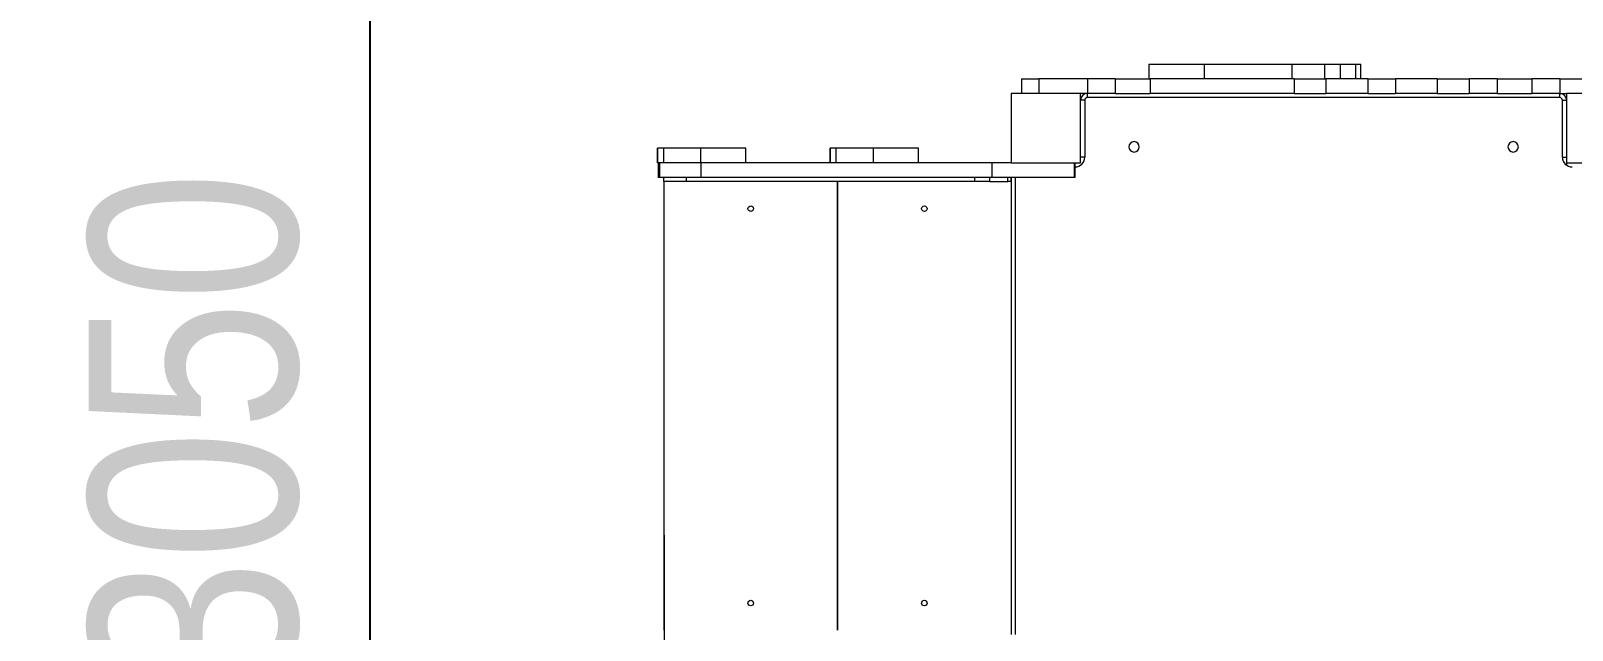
# Model space of a CAD drawing. Header units: millimetres. Extents: x -3940 to 3883, y -4234 to 3002.
# Drawn here: x -2284 to -64, y -221 to 642 of the extents above; entities that cross this region are included whole.
import ezdxf

# ---------------------------------------------------------------- set-up
doc = ezdxf.new("R2010")
doc.units = ezdxf.units.MM
for name, color, linetype in [('DIKOM_ЗОНА', 80, 'Continuous'), ('DIKOM_ОБЪЕКТ', 7, 'Continuous'), ('DIKOM_РАЗМЕР_ЗОНА', 7, 'Continuous'), ('DIKOM_РАЗМЕР_ОБЪЕКТА', 7, 'Continuous')]:
    doc.layers.add(name, color=color, linetype=linetype)
doc.styles.add('style1', font='arial.ttf', dxfattribs={"width": 0.8})
doc.dimstyles.new('1-50', dxfattribs={"dimtxt": 300, "dimasz": 200, "dimexe": 100, "dimexo": 0, "dimgap": 100, "dimtad": 1, "dimtxsty": 'style1', "dimcen": 200, "dimclrd": 7, "dimclre": 7, "dimclrt": 7, "dimadec": 1, "dimazin": 2, "dimtfac": 1, "dimtmove": 0, "dimatfit": 2, "dimfxl": 0, "dimlwd": 25, "dimlwe": 18, "dimarcsym": 0})

# ---------------------------------------------------------------- blocks, each defined once
blk = doc.blocks.new('*D10')
at = {"layer": 'Defpoints', "color": 0, "transparency": 16777216}
for p in [(-1372.2, -83.9), (2427.8, -347.6), (2427.8, -2102.3)]:
    blk.add_point(p, dxfattribs=at)
at = {"layer": 'DIKOM_РАЗМЕР_ОБЪЕКТА', "color": 7, "lineweight": 18, "transparency": 16777216}
for p, q in [((-1372.2, -83.9), (-1372.2, -2202.3)), ((2427.8, -347.6), (2427.8, -2202.3))]:
    blk.add_line(p, q, dxfattribs=at)
at = {"layer": 'DIKOM_РАЗМЕР_ОБЪЕКТА', "color": 7, "lineweight": 25, "transparency": 16777216}
blk.add_line((-1172.2, -2102.3), (2227.8, -2102.3), dxfattribs=at)
at = {"layer": 'DIKOM_РАЗМЕР_ОБЪЕКТА', "color": 7, "transparency": 16777216}
for points in [[(-1172.2, -2069), (-1172.2, -2135.7), (-1372.2, -2102.3)], [(2227.8, -2069), (2227.8, -2135.7), (2427.8, -2102.3)]]:
    blk.add_solid(points, dxfattribs=at)
at = {"layer": 'DIKOM_РАЗМЕР_ОБЪЕКТА', "color": 7, "transparency": 16777216, "insert": (635, -1849.1), "char_height": 300, "attachment_point": 5, "style": 'style1'}
blk.add_mtext('3800', dxfattribs=at)
blk = doc.blocks.new('*D11')
at = {"layer": 'Defpoints', "color": 0, "transparency": 16777216}
for p in [(-3490, 3002.4), (1982.8, 3002.4), (-451.8, -3547.6)]:
    blk.add_point(p, dxfattribs=at)
at = {"layer": 'DIKOM_РАЗМЕР_ЗОНА', "color": 7, "lineweight": 18, "transparency": 16777216}
for p, q in [((1982.8, 3002.4), (-3590, 3002.4)), ((-451.8, -3547.6), (-3590, -3547.6))]:
    blk.add_line(p, q, dxfattribs=at)
at = {"layer": 'DIKOM_РАЗМЕР_ЗОНА', "color": 7, "lineweight": 25, "transparency": 16777216}
blk.add_line((-3490, -3347.6), (-3490, 2802.4), dxfattribs=at)
at = {"layer": 'DIKOM_РАЗМЕР_ЗОНА', "color": 7, "transparency": 16777216}
for points in [[(-3523.3, 2802.4), (-3456.7, 2802.4), (-3490, 3002.4)], [(-3523.3, -3347.6), (-3456.7, -3347.6), (-3490, -3547.6)]]:
    blk.add_solid(points, dxfattribs=at)
at = {"layer": 'DIKOM_РАЗМЕР_ЗОНА', "color": 7, "transparency": 16777216, "insert": (-3743.2, -156.7), "char_height": 300, "attachment_point": 5, "rotation": 90, "style": 'style1'}
blk.add_mtext('6550', dxfattribs=at)
blk = doc.blocks.new('*D9')
at = {"layer": 'Defpoints', "color": 0, "transparency": 16777216}
for p in [(-1795.2, 1455.1), (1700.4, 1455.1), (-420.2, -1594.9)]:
    blk.add_point(p, dxfattribs=at)
at = {"layer": 'DIKOM_РАЗМЕР_ОБЪЕКТА', "color": 7, "lineweight": 18, "transparency": 16777216}
for p, q in [((1700.4, 1455.1), (-1895.2, 1455.1)), ((-420.2, -1594.9), (-1895.2, -1594.9))]:
    blk.add_line(p, q, dxfattribs=at)
at = {"layer": 'DIKOM_РАЗМЕР_ОБЪЕКТА', "color": 7, "lineweight": 25, "transparency": 16777216}
blk.add_line((-1795.2, -1394.9), (-1795.2, 1255.1), dxfattribs=at)
at = {"layer": 'DIKOM_РАЗМЕР_ОБЪЕКТА', "color": 7, "transparency": 16777216}
for points in [[(-1828.6, 1255.1), (-1761.9, 1255.1), (-1795.2, 1455.1)], [(-1828.6, -1394.9), (-1761.9, -1394.9), (-1795.2, -1594.9)]]:
    blk.add_solid(points, dxfattribs=at)
at = {"layer": 'DIKOM_РАЗМЕР_ОБЪЕКТА', "color": 7, "transparency": 16777216, "insert": (-2048.5, 67.1), "char_height": 300, "attachment_point": 5, "rotation": 90, "style": 'style1'}
blk.add_mtext('3050', dxfattribs=at)

msp = doc.modelspace()

# ---------------------------------------------------------------- linework, layer by layer
at = {"layer": 'DIKOM_ЗОНА', "color": 3, "lineweight": 15}
msp.add_arc((-1418.246, 552.636), 1500, 90, 180, dxfattribs=at)
at = {"layer": 'DIKOM_ОБЪЕКТ', "color": 7, "linetype": 'Continuous', "lineweight": 15}
for p, q in [((-673.876, 594.369), (-673.876, 573.369)), ((-673.876, 594.369), (-594.272, 594.369)), ((-594.272, 594.369), (-594.272, 573.369)), ((-594.272, 594.369), (-467.912, 594.369)), ((-467.912, 594.369), (-467.912, 573.369)), ((-467.912, 594.369), (-420.851, 594.369)), ((-420.851, 594.369), (-420.851, 573.369)), ((-420.851, 594.369), (-398.605, 594.369)), ((-398.605, 594.369), (-398.605, 573.369)), ((-398.605, 594.369), (-376.332, 594.369)), ((-376.332, 594.369), (-376.332, 573.369)), ((-376.332, 594.369), (-368.415, 594.369)), ((-368.415, 573.369), (-368.415, 594.369)), ((-857.243, 573.369), (-857.243, 552.369)), ((-857.243, 573.369), (-832.243, 573.369)), ((-832.243, 573.369), (-832.243, 552.369)), ((-762.243, 573.369), (-832.243, 573.369)), ((-762.243, 573.369), (-762.243, 552.369)), ((-722.243, 573.369), (-762.243, 573.369)), ((-722.243, 573.369), (-722.243, 552.369)), ((-722.243, 573.369), (-672.243, 573.369)), ((-672.243, 573.369), (-672.243, 552.369)), ((-464.56, 573.369), (-672.243, 573.369)), ((-464.56, 573.369), (-464.56, 552.369)), ((-464.56, 573.369), (-418.793, 573.369)), ((-418.793, 573.369), (-418.793, 552.369)), ((-358.381, 573.369), (-418.793, 573.369)), ((-358.381, 573.369), (-358.381, 552.369)), ((-358.381, 573.369), (-318.877, 573.369)), ((-318.877, 573.369), (-318.877, 552.369)), ((-258.465, 573.369), (-318.877, 573.369)), ((-258.465, 573.369), (-258.465, 552.369)), ((-258.465, 573.369), (-212.698, 573.369)), ((-212.698, 573.369), (-212.698, 552.369)), ((-172.243, 573.369), (-212.698, 573.369)), ((-172.243, 573.369), (-172.243, 552.369)), ((-172.243, 573.369), (-122.243, 573.369)), ((-122.243, 573.369), (-122.243, 552.369)), ((-82.243, 573.369), (-122.243, 573.369)), ((-82.243, 573.369), (-82.243, 552.369)), ((-82.243, 573.369), (-12.243, 573.369)), ((-772.243, 552.369), (-872.243, 552.369)), ((-872.243, 552.369), (-872.243, 452.369)), ((-762.243, 552.369), (-772.243, 552.369)), ((-772.243, 452.369), (-772.243, 552.369)), ((-766.243, 542.369), (-772.243, 542.369)), ((-766.243, 542.369), (-766.243, 460.369)), ((-722.243, 552.369), (-762.243, 552.369)), ((-762.243, 546.369), (-762.243, 552.369)), ((-82.243, 546.369), (-762.243, 546.369)), ((-722.243, 552.369), (-672.243, 552.369)), ((-464.56, 552.369), (-672.243, 552.369)), ((-464.56, 552.369), (-418.793, 552.369)), ((-358.381, 552.369), (-418.793, 552.369)), ((-358.381, 552.369), (-318.877, 552.369)), ((-258.465, 552.369), (-318.877, 552.369)), ((-258.465, 552.369), (-212.698, 552.369)), ((-172.243, 552.369), (-212.698, 552.369)), ((-172.243, 552.369), (-122.243, 552.369)), ((-82.243, 552.369), (-122.243, 552.369)), ((-82.243, 552.369), (-72.243, 552.369)), ((-82.243, 546.369), (-82.243, 552.369)), ((-78.243, 460.369), (-78.243, 542.369)), ((-78.243, 542.369), (-72.243, 542.369)), ((-72.243, 552.369), (-72.243, 452.369)), ((27.757, 552.369), (-72.243, 552.369)), ((-1381.36, 473.369), (-1381.36, 452.369)), ((-1381.354, 473.369), (-1381.36, 473.369)), ((-1381.354, 452.369), (-1381.354, 473.369)), ((-1372.511, 473.369), (-1381.354, 473.369)), ((-1381.354, 452.369), (-1381.354, 473.369)), ((-1381.354, 473.369), (-1381.354, 473.369)), ((-1372.511, 452.369), (-1372.511, 473.369)), ((-1318.968, 473.369), (-1372.511, 473.369)), ((-1318.968, 452.369), (-1318.968, 473.369)), ((-1254.13, 473.369), (-1318.968, 473.369)), ((-1254.13, 452.369), (-1254.13, 473.369)), ((-1133.069, 473.369), (-1133.069, 452.369)), ((-1133.064, 473.369), (-1133.069, 473.369)), ((-1133.064, 452.369), (-1133.064, 473.369)), ((-1133.063, 473.369), (-1133.064, 473.369)), ((-1133.063, 452.369), (-1133.063, 473.369)), ((-1124.22, 473.369), (-1133.063, 473.369)), ((-1124.22, 452.369), (-1124.22, 473.369)), ((-1070.678, 473.369), (-1124.22, 473.369)), ((-1070.678, 452.369), (-1070.678, 473.369)), ((-1005.839, 473.369), (-1070.678, 473.369)), ((-1005.839, 452.369), (-1005.839, 473.369)), ((-1381.354, 452.369), (-1381.36, 452.369)), ((-1380.744, 452.369), (-1381.354, 452.369)), ((-1381.354, 452.369), (-1381.354, 452.369)), ((-1380.744, 452.369), (-1380.744, 431.369)), ((-1378.079, 452.369), (-1380.74, 452.369)), ((-1372.511, 452.369), (-1378.079, 452.369)), ((-1377.999, 431.369), (-1377.999, 452.369)), ((-1318.968, 452.369), (-1372.511, 452.369)), ((-1297.634, 452.369), (-1318.968, 452.369)), ((-1318.715, 431.369), (-1318.715, 452.369)), ((-899.811, 452.369), (-1297.634, 452.369)), ((-899.811, 431.369), (-899.811, 452.369)), ((-872.243, 452.369), (-899.811, 452.369)), ((-872.243, 452.369), (-772.243, 452.369)), ((-780.802, 431.369), (-780.802, 452.369)), ((-779.869, 431.369), (-779.869, 452.369)), ((-766.243, 460.369), (-772.243, 460.369)), ((-78.243, 460.369), (-72.243, 460.369)), ((-72.243, 452.369), (27.757, 452.369)), ((-72.243, 452.369), (-72.243, 448.88)), ((-1377.999, 431.369), (-1380.744, 431.369)), ((-1318.715, 431.369), (-1377.999, 431.369)), ((-1372.246, 425.369), (-1372.246, 431.369)), ((-1372.246, 425.369), (-1372.246, -220.631)), ((-1371.083, 425.369), (-1372.246, 425.369)), ((-1339.969, 425.369), (-1371.083, 425.369)), ((-1339.969, 425.369), (-1339.969, 431.369)), ((-924.553, 425.369), (-1339.969, 425.369)), ((-899.811, 431.369), (-1318.715, 431.369)), ((-1122.246, -220.631), (-1122.246, 425.369)), ((-1122.243, 425.369), (-1122.243, -220.631)), ((-924.553, 425.369), (-924.553, 431.369)), ((-902.997, 425.369), (-924.553, 425.369)), ((-902.997, 425.369), (-902.997, 431.369)), ((-902.997, 425.369), (-877.246, 425.369)), ((-780.802, 431.369), (-899.811, 431.369)), ((-877.246, 425.369), (-877.246, 431.369)), ((-872.246, 425.369), (-877.246, 425.369)), ((-872.246, 425.369), (-872.246, 431.369)), ((-872.246, 425.369), (-872.246, 431.369)), ((-872.246, 425.369), (-872.246, 425.369)), ((-872.246, 425.369), (-872.243, 425.369)), ((-872.243, 431.369), (-872.243, -226.631)), ((-866.243, 431.369), (-866.243, -226.631)), ((-779.869, 431.369), (-780.802, 431.369))]:
    msp.add_line(p, q, dxfattribs=at)
at = {"layer": 'DIKOM_ОБЪЕКТ', "color": 7, "linetype": 'Continuous', "lineweight": 15, "extrusion": (6.93889e-18, 3.75625e-15, -1)}
for centre in [(695.243, 475.369), (149.243, 475.369)]:
    msp.add_circle(centre, 7.5, dxfattribs=at)
at = {"layer": 'DIKOM_ОБЪЕКТ', "color": 7, "linetype": 'Continuous', "lineweight": 15}
for centre in [(-1247.246, 386.369), (-997.243, 386.369), (-1247.246, -181.631), (-997.243, -181.631)]:
    msp.add_circle(centre, 4, dxfattribs=at)
for centre, radius, start, end in [((-762.243, 542.369), 10, 90, 180), ((-762.243, 542.369), 4, 90, 180), ((-82.243, 542.369), 10, 0, 90), ((-82.243, 542.369), 4, 0, 90), ((-780.206, 460.349), 13.963, 271.383437, 0.083436), ((-64.243, 460.369), 14, 180, 270)]:
    msp.add_arc(centre, radius, start, end, dxfattribs=at)

# ---------------------------------------------------------------- dimensions: what is measured, and where the dimension line sits
at = {"layer": 'DIKOM_РАЗМЕР_ЗОНА'}
dim = msp.add_linear_dim(base=(-3489.998, 3002.369), p1=(-451.835, -3547.631), p2=(1982.757, 3002.369), angle=90, dimstyle='1-50', dxfattribs=at)
dim.commit()
dim.dimension.update_dxf_attribs({"geometry": '*D11', "text_midpoint": (-3489.998, -156.691), "dimtype": 160})
at = {"layer": 'DIKOM_РАЗМЕР_ОБЪЕКТА'}
dim = msp.add_linear_dim(base=(-1795.238, 1455.107), p1=(-420.17, -1594.893), p2=(1700.398, 1455.107), angle=90, dimstyle='1-50', dxfattribs=at)
dim.commit()
dim.dimension.update_dxf_attribs({"geometry": '*D9', "text_midpoint": (-1795.238, 67.12), "dimtype": 160})
dim = msp.add_linear_dim(base=(2427.757, -2102.349), p1=(-1372.243, -83.887), p2=(2427.757, -347.631), dimstyle='1-50', dxfattribs=at)
dim.commit()
dim.dimension.update_dxf_attribs({"geometry": '*D10', "text_midpoint": (635.021, -2102.349), "dimtype": 160})

doc.saveas('drawing.dxf')
